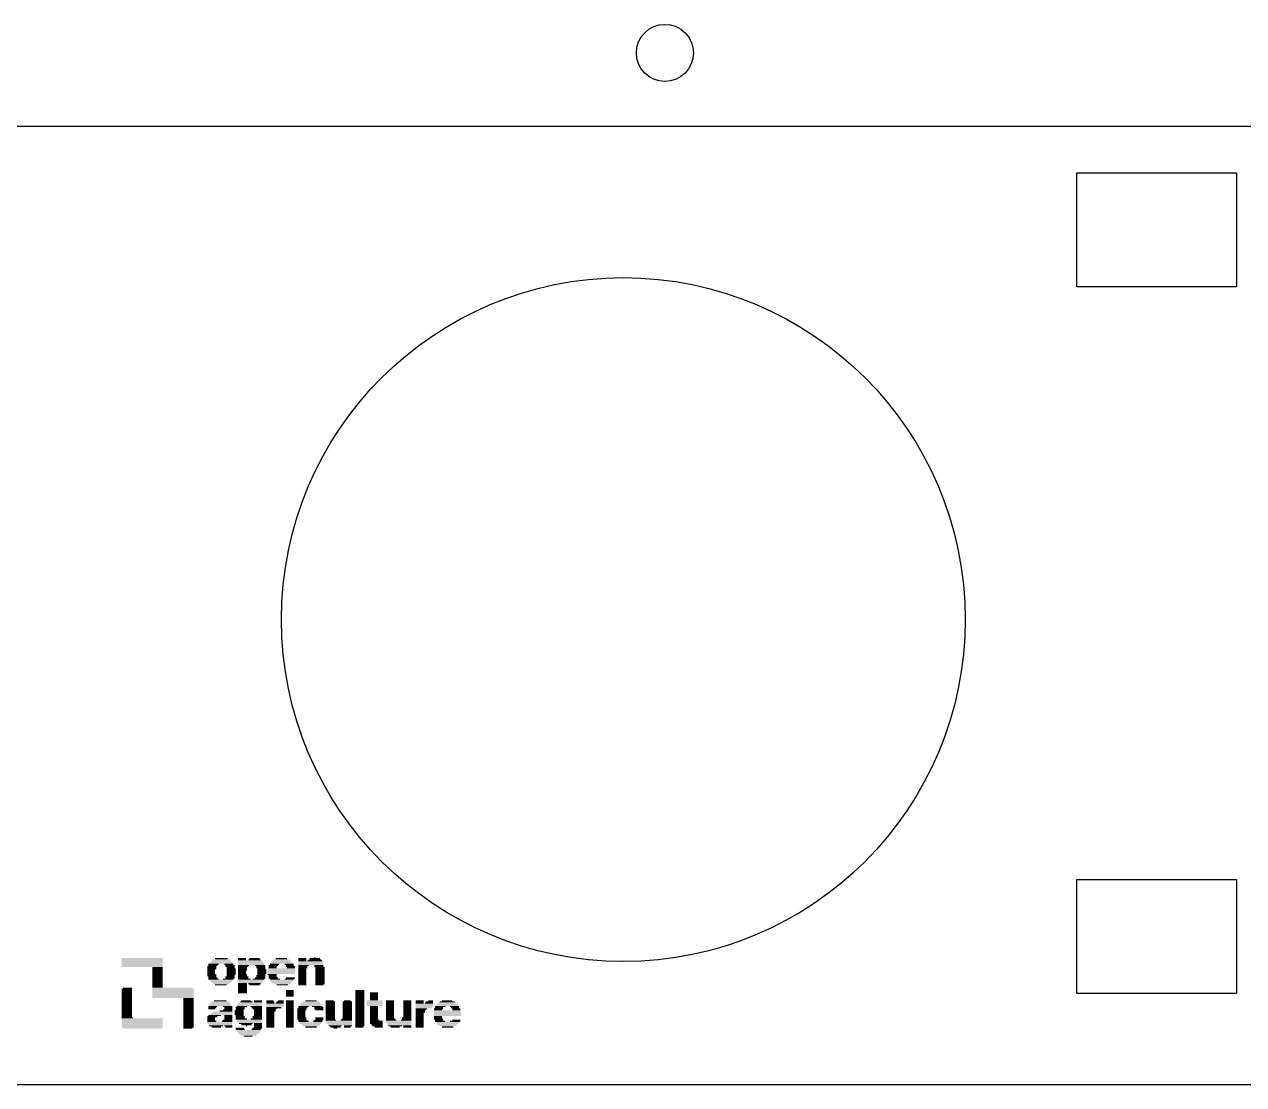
# Model space of a CAD drawing. Extents: x 0 to 11.5, y 0 to 11.2.
# Drawn here: x 5.3 to 7.974, y 0 to 2.325 of the extents above; entities that cross this region are included whole.
import ezdxf

# ---------------------------------------------------------------- set-up
doc = ezdxf.new("R2010")
doc.units = 0
for name, color, linetype in [('20', 53, 'CONTINUOUS'), ('21', 253, 'CONTINUOUS'), ('22', 253, 'CONTINUOUS')]:
    doc.layers.add(name, color=color, linetype=linetype)

# ---------------------------------------------------------------- blocks, each defined once
blk = doc.blocks.new('RECT')
blk.add_solid([(-0.5, -0.5), (0.5, -0.5), (-0.5, 0.5), (0.5, 0.5)])

msp = doc.modelspace()

# ---------------------------------------------------------------- linework, layer by layer
at = {"layer": '20'}
for p, q in [((7.608784, 1.750026), (7.608784, 2.000026)), ((7.608784, 2.000026), (7.958784, 2.000026)), ((7.958784, 2.000026), (7.958784, 1.750026)), ((7.958784, 1.750026), (7.608784, 1.750026)), ((7.608784, 0.200026), (7.608784, 0.450026)), ((7.608784, 0.450026), (7.958784, 0.450026)), ((7.958784, 0.450026), (7.958784, 0.200026)), ((7.958784, 0.200026), (7.608784, 0.200026)), ((0, 0), (11.21, 0))]:
    msp.add_line(p, q, dxfattribs=at)
for centre, radius in [((6.705, 2.263), 0.0625), ((6.613784, 1.020026), 0.75)]:
    msp.add_circle(centre, radius, dxfattribs=at)
at = {"layer": '22'}
msp.add_line((2.905, 2.102), (8.305, 2.102), dxfattribs=at)

# ---------------------------------------------------------------- block references
at = {"layer": '21', "yscale": 0.0025}
for p, xscale in [((5.55845, 0.2764), 0.0901), ((5.55845, 0.2739), 0.0901), ((5.55845, 0.2714), 0.0901), ((5.55845, 0.2689), 0.0901), ((5.55845, 0.2664), 0.0901), ((5.7322, 0.2664), 0.0524), ((5.7322, 0.2689), 0.0474), ((5.7322, 0.2714), 0.0424), ((5.7322, 0.2739), 0.0374), ((5.7322, 0.2764), 0.0276), ((5.77715, 0.2764), 0.0175), ((5.77715, 0.2739), 0.0175), ((5.7947, 0.2714), 0.0526), ((5.79595, 0.2689), 0.0551), ((5.7972, 0.2664), 0.0576), ((5.8047, 0.2739), 0.0276), ((5.80475, 0.2764), 0.0225), ((5.86345, 0.2664), 0.0501), ((5.86345, 0.2689), 0.0451), ((5.86345, 0.2714), 0.0401), ((5.86345, 0.2739), 0.0351), ((5.86345, 0.2764), 0.0251), ((5.9097, 0.2764), 0.0176), ((5.9097, 0.2739), 0.0176), ((5.9097, 0.2714), 0.0176), ((5.9272, 0.2689), 0.0526), ((5.92845, 0.2664), 0.0551), ((5.93725, 0.2714), 0.0325), ((5.93725, 0.2739), 0.0275), ((5.93725, 0.2764), 0.0225), ((5.93725, 0.2789), 0.0025), ((5.55845, 0.2639), 0.0901), ((5.55845, 0.2614), 0.0901), ((5.55845, 0.2589), 0.0901), ((5.59225, 0.2564), 0.0225), ((5.59225, 0.2539), 0.0225), ((5.59225, 0.2514), 0.0225), ((5.59225, 0.2489), 0.0225), ((5.59225, 0.2464), 0.0225), ((5.59225, 0.2439), 0.0225), ((5.59225, 0.2414), 0.0225), ((5.71095, 0.2589), 0.0199), ((5.71095, 0.2564), 0.0199), ((5.71095, 0.2539), 0.0199), ((5.7097, 0.2514), 0.0174), ((5.7097, 0.2489), 0.0174), ((5.7097, 0.2464), 0.0174), ((5.7097, 0.2439), 0.0174), ((5.71095, 0.2414), 0.0199), ((5.7147, 0.2639), 0.0224), ((5.71345, 0.2614), 0.0199), ((5.74845, 0.2639), 0.0199), ((5.751, 0.2614), 0.02), ((5.751, 0.2589), 0.02), ((5.75225, 0.2564), 0.0175), ((5.7535, 0.2539), 0.02), ((5.7535, 0.2514), 0.02), ((5.7535, 0.2489), 0.02), ((5.7535, 0.2464), 0.02), ((5.7535, 0.2439), 0.02), ((5.7535, 0.2414), 0.02), ((5.7972, 0.2639), 0.0576), ((5.78095, 0.2614), 0.0251), ((5.77965, 0.2589), 0.0225), ((5.7784, 0.2564), 0.02), ((5.7784, 0.2539), 0.02), ((5.7784, 0.2514), 0.02), ((5.77715, 0.2489), 0.0175), ((5.77715, 0.2464), 0.0175), ((5.77715, 0.2439), 0.0175), ((5.7784, 0.2414), 0.02), ((5.81725, 0.2614), 0.0225), ((5.8185, 0.2589), 0.02), ((5.8185, 0.2564), 0.02), ((5.81975, 0.2539), 0.0175), ((5.82095, 0.2514), 0.0199), ((5.82095, 0.2489), 0.0199), ((5.82095, 0.2464), 0.0199), ((5.82095, 0.2439), 0.0199), ((5.81975, 0.2414), 0.0175), ((5.86345, 0.2539), 0.0601), ((5.86345, 0.2514), 0.0601), ((5.86345, 0.2489), 0.0601), ((5.86345, 0.2464), 0.0601), ((5.86345, 0.2439), 0.0601), ((5.84345, 0.2414), 0.0201), ((5.84595, 0.2614), 0.0201), ((5.8447, 0.2589), 0.0176), ((5.8447, 0.2564), 0.0176), ((5.84845, 0.2639), 0.0201), ((5.881, 0.2639), 0.02), ((5.88225, 0.2614), 0.0175), ((5.8835, 0.2589), 0.02), ((5.88475, 0.2564), 0.0175), ((5.92845, 0.2639), 0.0551), ((5.9122, 0.2614), 0.0226), ((5.91095, 0.2589), 0.0201), ((5.91095, 0.2564), 0.0201), ((5.9097, 0.2539), 0.0176), ((5.9097, 0.2514), 0.0176), ((5.9097, 0.2489), 0.0176), ((5.9097, 0.2464), 0.0176), ((5.9097, 0.2439), 0.0176), ((5.9097, 0.2414), 0.0176), ((5.946, 0.2614), 0.02), ((5.946, 0.2589), 0.02), ((5.94845, 0.2564), 0.0199), ((5.94845, 0.2539), 0.0199), ((5.94845, 0.2514), 0.0199), ((5.94845, 0.2489), 0.0199), ((5.94845, 0.2464), 0.0199), ((5.94845, 0.2439), 0.0199), ((5.94845, 0.2414), 0.0199), ((5.59225, 0.2389), 0.0225), ((5.59225, 0.2364), 0.0225), ((5.59225, 0.2339), 0.0225), ((5.59225, 0.2314), 0.0225), ((5.59225, 0.2289), 0.0225), ((5.59225, 0.2264), 0.0225), ((5.59225, 0.2239), 0.0225), ((5.59225, 0.2214), 0.0225), ((5.59225, 0.2189), 0.0225), ((5.59225, 0.2164), 0.0225), ((5.59225, 0.2139), 0.0225), ((5.71095, 0.2389), 0.0199), ((5.7122, 0.2364), 0.0174), ((5.71345, 0.2339), 0.0199), ((5.7147, 0.2314), 0.0224), ((5.7322, 0.2289), 0.0524), ((5.7322, 0.2264), 0.0474), ((5.7322, 0.2239), 0.0424), ((5.731, 0.2214), 0.035), ((5.73095, 0.2189), 0.0251), ((5.7472, 0.2314), 0.0224), ((5.751, 0.2364), 0.02), ((5.751, 0.2339), 0.02), ((5.75225, 0.2389), 0.0175), ((5.7784, 0.2389), 0.02), ((5.77965, 0.2364), 0.0225), ((5.77965, 0.2339), 0.0225), ((5.7822, 0.2314), 0.0276), ((5.7972, 0.2289), 0.0576), ((5.79595, 0.2264), 0.0551), ((5.7947, 0.2239), 0.0526), ((5.7784, 0.2214), 0.02), ((5.7784, 0.2189), 0.02), ((5.7784, 0.2164), 0.02), ((5.7784, 0.2139), 0.02), ((5.8047, 0.2214), 0.0276), ((5.80475, 0.2189), 0.0225), ((5.8135, 0.2314), 0.025), ((5.81725, 0.2339), 0.0225), ((5.8185, 0.2389), 0.02), ((5.8185, 0.2364), 0.02), ((5.8447, 0.2389), 0.0176), ((5.8447, 0.2364), 0.0176), ((5.84595, 0.2339), 0.0201), ((5.8497, 0.2314), 0.0226), ((5.8647, 0.2289), 0.0526), ((5.8647, 0.2264), 0.0476), ((5.8647, 0.2239), 0.0426), ((5.86595, 0.2214), 0.0351), ((5.866, 0.2189), 0.025), ((5.881, 0.2314), 0.02), ((5.8835, 0.2339), 0.02), ((5.9097, 0.2389), 0.0176), ((5.9097, 0.2364), 0.0176), ((5.9097, 0.2339), 0.0176), ((5.9097, 0.2314), 0.0176), ((5.9097, 0.2289), 0.0176), ((5.9097, 0.2264), 0.0176), ((5.9097, 0.2239), 0.0176), ((5.9097, 0.2214), 0.0176), ((5.9097, 0.2189), 0.0176), ((5.94845, 0.2389), 0.0199), ((5.94845, 0.2364), 0.0199), ((5.94845, 0.2339), 0.0199), ((5.94845, 0.2314), 0.0199), ((5.94845, 0.2289), 0.0199), ((5.94845, 0.2264), 0.0199), ((5.94845, 0.2239), 0.0199), ((5.94845, 0.2214), 0.0199), ((5.94725, 0.2189), 0.0175), ((5.52465, 0.2089), 0.0225), ((5.52465, 0.2064), 0.0225), ((5.52465, 0.2039), 0.0225), ((5.52465, 0.2014), 0.0225), ((5.52465, 0.1989), 0.0225), ((5.52465, 0.1964), 0.0225), ((5.52465, 0.1939), 0.0225), ((5.52465, 0.1914), 0.0225), ((5.52465, 0.1889), 0.0225), ((5.52465, 0.1864), 0.0225), ((5.52595, 0.2114), 0.0199), ((5.62475, 0.2114), 0.0875), ((5.626, 0.2089), 0.09), ((5.626, 0.2064), 0.09), ((5.626, 0.2039), 0.09), ((5.626, 0.2014), 0.09), ((5.626, 0.1989), 0.09), ((5.626, 0.1964), 0.09), ((5.626, 0.1939), 0.09), ((5.626, 0.1914), 0.09), ((5.65975, 0.1889), 0.0225), ((5.65975, 0.1864), 0.0225), ((5.7784, 0.2114), 0.02), ((5.7784, 0.2089), 0.02), ((5.7784, 0.2064), 0.02), ((5.7784, 0.2039), 0.02), ((5.7784, 0.2014), 0.02), ((5.88225, 0.2064), 0.0175), ((5.88225, 0.2039), 0.0175), ((5.88225, 0.2014), 0.0175), ((5.88225, 0.1989), 0.0175), ((5.88225, 0.1964), 0.0175), ((5.88225, 0.1939), 0.0175), ((6.03595, 0.2064), 0.0201), ((6.03595, 0.2039), 0.0201), ((6.03595, 0.2014), 0.0201), ((6.03595, 0.1989), 0.0201), ((6.03595, 0.1964), 0.0201), ((6.03595, 0.1939), 0.0201), ((6.03595, 0.1914), 0.0201), ((6.03595, 0.1889), 0.0201), ((6.03595, 0.1864), 0.0201), ((6.0672, 0.2014), 0.0176), ((6.0672, 0.1989), 0.0176), ((6.0672, 0.1964), 0.0176), ((6.0672, 0.1939), 0.0176), ((6.0672, 0.1914), 0.0176), ((6.0672, 0.1889), 0.0176), ((6.0672, 0.1864), 0.0176), ((5.52465, 0.1839), 0.0225), ((5.52465, 0.1814), 0.0225), ((5.52465, 0.1789), 0.0225), ((5.52465, 0.1764), 0.0225), ((5.52465, 0.1739), 0.0225), ((5.52465, 0.1714), 0.0225), ((5.52465, 0.1689), 0.0225), ((5.52465, 0.1664), 0.0225), ((5.52465, 0.1639), 0.0225), ((5.52465, 0.1614), 0.0225), ((5.65975, 0.1839), 0.0225), ((5.65975, 0.1814), 0.0225), ((5.65975, 0.1789), 0.0225), ((5.65975, 0.1764), 0.0225), ((5.65975, 0.1739), 0.0225), ((5.65975, 0.1714), 0.0225), ((5.65975, 0.1689), 0.0225), ((5.65975, 0.1664), 0.0225), ((5.65975, 0.1639), 0.0225), ((5.65975, 0.1614), 0.0225), ((5.71345, 0.1714), 0.0199), ((5.7122, 0.1689), 0.0174), ((5.71095, 0.1664), 0.0149), ((5.7297, 0.1764), 0.0474), ((5.7297, 0.1739), 0.0474), ((5.7297, 0.1789), 0.0424), ((5.72975, 0.1814), 0.0375), ((5.72975, 0.1839), 0.0275), ((5.7422, 0.1614), 0.0274), ((5.74595, 0.1714), 0.0199), ((5.74595, 0.1639), 0.0199), ((5.7472, 0.1689), 0.0174), ((5.7472, 0.1664), 0.0174), ((5.77095, 0.1614), 0.0199), ((5.77345, 0.1689), 0.0199), ((5.77345, 0.1664), 0.0199), ((5.7722, 0.1639), 0.0174), ((5.79345, 0.1739), 0.0551), ((5.77715, 0.1714), 0.0225), ((5.7947, 0.1789), 0.0526), ((5.7947, 0.1764), 0.0526), ((5.7872, 0.1814), 0.0276), ((5.78595, 0.1839), 0.0201), ((5.8085, 0.1714), 0.025), ((5.80975, 0.1689), 0.0225), ((5.811, 0.1664), 0.02), ((5.81225, 0.1839), 0.0175), ((5.81225, 0.1814), 0.0175), ((5.81225, 0.1639), 0.0175), ((5.81225, 0.1614), 0.0175), ((5.8384, 0.1839), 0.015), ((5.83965, 0.1814), 0.0175), ((5.83965, 0.1789), 0.0175), ((5.8497, 0.1764), 0.0376), ((5.8497, 0.1739), 0.0376), ((5.8497, 0.1714), 0.0376), ((5.8472, 0.1689), 0.0326), ((5.8422, 0.1664), 0.0226), ((5.8409, 0.1639), 0.02), ((5.8409, 0.1614), 0.02), ((5.8597, 0.1789), 0.0176), ((5.861, 0.1814), 0.015), ((5.86225, 0.1839), 0.0125), ((5.88225, 0.1839), 0.0175), ((5.88225, 0.1814), 0.0175), ((5.88225, 0.1789), 0.0175), ((5.88225, 0.1764), 0.0175), ((5.88225, 0.1739), 0.0175), ((5.88225, 0.1714), 0.0175), ((5.88225, 0.1689), 0.0175), ((5.88225, 0.1664), 0.0175), ((5.88225, 0.1639), 0.0175), ((5.88225, 0.1614), 0.0175), ((5.90845, 0.1664), 0.0201), ((5.90845, 0.1639), 0.0201), ((5.90715, 0.1614), 0.0175), ((5.9122, 0.1714), 0.0226), ((5.91095, 0.1689), 0.0201), ((5.92845, 0.1739), 0.0501), ((5.92845, 0.1764), 0.0451), ((5.92845, 0.1789), 0.0401), ((5.92845, 0.1814), 0.0351), ((5.92845, 0.1839), 0.0251), ((5.94225, 0.1714), 0.0225), ((5.946, 0.1689), 0.02), ((5.946, 0.1664), 0.02), ((5.94725, 0.1639), 0.0175), ((5.9697, 0.1839), 0.0176), ((5.97095, 0.1814), 0.0201), ((5.97095, 0.1789), 0.0201), ((5.97095, 0.1764), 0.0201), ((5.97095, 0.1739), 0.0201), ((5.97095, 0.1714), 0.0201), ((5.97095, 0.1689), 0.0201), ((5.97095, 0.1664), 0.0201), ((5.97095, 0.1639), 0.0201), ((5.97095, 0.1614), 0.0201), ((6.0085, 0.1814), 0.02), ((6.0085, 0.1789), 0.02), ((6.0085, 0.1764), 0.02), ((6.0085, 0.1739), 0.02), ((6.0085, 0.1714), 0.02), ((6.0085, 0.1689), 0.02), ((6.0085, 0.1664), 0.02), ((6.0085, 0.1639), 0.02), ((6.0085, 0.1614), 0.02), ((6.00845, 0.1839), 0.0149), ((6.03595, 0.1839), 0.0201), ((6.03595, 0.1814), 0.0201), ((6.03595, 0.1789), 0.0201), ((6.03595, 0.1764), 0.0201), ((6.03595, 0.1739), 0.0201), ((6.03595, 0.1714), 0.0201), ((6.03595, 0.1689), 0.0201), ((6.03595, 0.1664), 0.0201), ((6.03595, 0.1639), 0.0201), ((6.03595, 0.1614), 0.0201), ((6.0685, 0.1839), 0.035), ((6.0685, 0.1814), 0.035), ((6.0685, 0.1789), 0.035), ((6.0685, 0.1764), 0.035), ((6.0685, 0.1739), 0.035), ((6.0672, 0.1714), 0.0176), ((6.0672, 0.1689), 0.0176), ((6.0672, 0.1664), 0.0176), ((6.0672, 0.1639), 0.0176), ((6.0672, 0.1614), 0.0176), ((6.1022, 0.1839), 0.0176), ((6.1022, 0.1814), 0.0176), ((6.1022, 0.1789), 0.0176), ((6.1022, 0.1764), 0.0176), ((6.1022, 0.1739), 0.0176), ((6.1022, 0.1714), 0.0176), ((6.1022, 0.1689), 0.0176), ((6.1022, 0.1664), 0.0176), ((6.1022, 0.1639), 0.0176), ((6.1022, 0.1614), 0.0176), ((6.1397, 0.1839), 0.0176), ((6.1397, 0.1814), 0.0176), ((6.1397, 0.1789), 0.0176), ((6.1397, 0.1764), 0.0176), ((6.1397, 0.1739), 0.0176), ((6.1397, 0.1714), 0.0176), ((6.1397, 0.1689), 0.0176), ((6.1397, 0.1664), 0.0176), ((6.1397, 0.1639), 0.0176), ((6.1397, 0.1614), 0.0176), ((6.16725, 0.1839), 0.0175), ((6.16725, 0.1814), 0.0175), ((6.16725, 0.1789), 0.0175), ((6.17725, 0.1764), 0.0375), ((6.17725, 0.1739), 0.0375), ((6.17725, 0.1714), 0.0375), ((6.17595, 0.1689), 0.0349), ((6.17095, 0.1664), 0.0249), ((6.16975, 0.1639), 0.0225), ((6.1685, 0.1614), 0.02), ((6.18725, 0.1789), 0.0175), ((6.1885, 0.1814), 0.015), ((6.191, 0.1839), 0.01), ((6.2084, 0.1664), 0.02), ((6.2072, 0.1639), 0.0176), ((6.22715, 0.1614), 0.0575), ((6.2122, 0.1714), 0.0224), ((6.2097, 0.1689), 0.0174), ((6.22715, 0.1739), 0.0475), ((6.22845, 0.1764), 0.0449), ((6.22845, 0.1789), 0.0401), ((6.22725, 0.1814), 0.0325), ((6.22725, 0.1839), 0.0225), ((6.2435, 0.1714), 0.02), ((6.24475, 0.1689), 0.0175), ((6.2472, 0.1664), 0.0174), ((6.2472, 0.1639), 0.0174), ((5.52465, 0.1589), 0.0225), ((5.52465, 0.1564), 0.0225), ((5.52465, 0.1539), 0.0225), ((5.52465, 0.1514), 0.0225), ((5.52465, 0.1489), 0.0225), ((5.52595, 0.1464), 0.0251), ((5.55845, 0.1439), 0.0901), ((5.55845, 0.1414), 0.0901), ((5.55845, 0.1389), 0.0901), ((5.55845, 0.1364), 0.0901), ((5.55845, 0.1339), 0.0901), ((5.65975, 0.1589), 0.0225), ((5.65975, 0.1564), 0.0225), ((5.65975, 0.1539), 0.0225), ((5.65975, 0.1514), 0.0225), ((5.65975, 0.1489), 0.0225), ((5.65975, 0.1464), 0.0225), ((5.65975, 0.1439), 0.0225), ((5.65975, 0.1414), 0.0225), ((5.65975, 0.1389), 0.0225), ((5.65975, 0.1364), 0.0225), ((5.65975, 0.1339), 0.0225), ((5.7122, 0.1489), 0.0224), ((5.7097, 0.1464), 0.0174), ((5.7097, 0.1439), 0.0174), ((5.7097, 0.1414), 0.0174), ((5.71095, 0.1389), 0.0199), ((5.72845, 0.1364), 0.0549), ((5.72845, 0.1339), 0.0549), ((5.71725, 0.1514), 0.0275), ((5.73095, 0.1539), 0.0499), ((5.7322, 0.1564), 0.0474), ((5.7347, 0.1589), 0.0424), ((5.7447, 0.1389), 0.0224), ((5.74595, 0.1414), 0.0199), ((5.7472, 0.1514), 0.0174), ((5.7472, 0.1489), 0.0174), ((5.7472, 0.1464), 0.0174), ((5.7472, 0.1439), 0.0174), ((5.77095, 0.1589), 0.0199), ((5.77095, 0.1564), 0.0199), ((5.77095, 0.1539), 0.0199), ((5.7722, 0.1514), 0.0174), ((5.77345, 0.1489), 0.0199), ((5.77345, 0.1464), 0.0199), ((5.77595, 0.1439), 0.0249), ((5.79345, 0.1414), 0.0551), ((5.79345, 0.1389), 0.0551), ((5.7947, 0.1364), 0.0526), ((5.78595, 0.1339), 0.0301), ((5.8085, 0.1439), 0.025), ((5.811, 0.1489), 0.02), ((5.811, 0.1464), 0.02), ((5.81225, 0.1589), 0.0175), ((5.81225, 0.1564), 0.0175), ((5.81225, 0.1539), 0.0175), ((5.81225, 0.1514), 0.0175), ((5.81225, 0.1339), 0.0175), ((5.83965, 0.1589), 0.0175), ((5.83965, 0.1564), 0.0175), ((5.83965, 0.1539), 0.0175), ((5.83965, 0.1514), 0.0175), ((5.83965, 0.1489), 0.0175), ((5.83965, 0.1464), 0.0175), ((5.83965, 0.1439), 0.0175), ((5.83965, 0.1414), 0.0175), ((5.83965, 0.1389), 0.0175), ((5.83965, 0.1364), 0.0175), ((5.83965, 0.1339), 0.0175), ((5.88225, 0.1589), 0.0175), ((5.88225, 0.1564), 0.0175), ((5.88225, 0.1539), 0.0175), ((5.88225, 0.1514), 0.0175), ((5.88225, 0.1489), 0.0175), ((5.88225, 0.1464), 0.0175), ((5.88225, 0.1439), 0.0175), ((5.88225, 0.1414), 0.0175), ((5.88225, 0.1389), 0.0175), ((5.88225, 0.1364), 0.0175), ((5.88225, 0.1339), 0.0175), ((5.90715, 0.1589), 0.0175), ((5.90715, 0.1564), 0.0175), ((5.90715, 0.1539), 0.0175), ((5.90715, 0.1514), 0.0175), ((5.90715, 0.1489), 0.0175), ((5.90845, 0.1464), 0.0201), ((5.90845, 0.1439), 0.0201), ((5.91095, 0.1414), 0.0201), ((5.9122, 0.1389), 0.0226), ((5.92845, 0.1364), 0.0501), ((5.9272, 0.1339), 0.0476), ((5.9435, 0.1389), 0.02), ((5.946, 0.1414), 0.02), ((5.94725, 0.1464), 0.0175), ((5.94725, 0.1439), 0.0175), ((5.97095, 0.1589), 0.0201), ((5.97095, 0.1564), 0.0201), ((5.97095, 0.1539), 0.0201), ((5.97095, 0.1514), 0.0201), ((5.97095, 0.1489), 0.0201), ((5.97095, 0.1464), 0.0201), ((5.97095, 0.1439), 0.0201), ((5.9722, 0.1414), 0.0226), ((5.9897, 0.1389), 0.0576), ((5.99095, 0.1364), 0.0551), ((5.99095, 0.1339), 0.0551), ((6.006, 0.1414), 0.025), ((6.00725, 0.1439), 0.0225), ((6.0085, 0.1589), 0.02), ((6.0085, 0.1564), 0.02), ((6.0085, 0.1539), 0.02), ((6.0085, 0.1514), 0.02), ((6.0085, 0.1489), 0.02), ((6.0085, 0.1464), 0.02), ((6.03595, 0.1589), 0.0201), ((6.03595, 0.1564), 0.0201), ((6.03595, 0.1539), 0.0201), ((6.03595, 0.1514), 0.0201), ((6.03595, 0.1489), 0.0201), ((6.03595, 0.1464), 0.0201), ((6.03595, 0.1439), 0.0201), ((6.03595, 0.1414), 0.0201), ((6.03595, 0.1389), 0.0201), ((6.03595, 0.1364), 0.0201), ((6.03595, 0.1339), 0.0201), ((6.0672, 0.1589), 0.0176), ((6.0672, 0.1564), 0.0176), ((6.0672, 0.1539), 0.0176), ((6.0672, 0.1514), 0.0176), ((6.0672, 0.1489), 0.0176), ((6.0672, 0.1464), 0.0176), ((6.0672, 0.1439), 0.0176), ((6.0684, 0.1414), 0.02), ((6.0722, 0.1389), 0.0276), ((6.0722, 0.1364), 0.0276), ((6.0722, 0.1339), 0.0276), ((6.1022, 0.1589), 0.0176), ((6.1022, 0.1564), 0.0176), ((6.1022, 0.1539), 0.0176), ((6.1022, 0.1514), 0.0176), ((6.1022, 0.1489), 0.0176), ((6.1022, 0.1464), 0.0176), ((6.10345, 0.1439), 0.0201), ((6.1047, 0.1414), 0.0226), ((6.12095, 0.1389), 0.0551), ((6.12095, 0.1364), 0.0551), ((6.12225, 0.1339), 0.0525), ((6.1372, 0.1414), 0.0226), ((6.1385, 0.1464), 0.02), ((6.1385, 0.1439), 0.02), ((6.1397, 0.1589), 0.0176), ((6.1397, 0.1564), 0.0176), ((6.1397, 0.1539), 0.0176), ((6.1397, 0.1514), 0.0176), ((6.1397, 0.1489), 0.0176), ((6.1685, 0.1589), 0.02), ((6.16725, 0.1564), 0.0175), ((6.16725, 0.1539), 0.0175), ((6.16725, 0.1514), 0.0175), ((6.16725, 0.1489), 0.0175), ((6.16725, 0.1464), 0.0175), ((6.16725, 0.1439), 0.0175), ((6.16725, 0.1414), 0.0175), ((6.16725, 0.1389), 0.0175), ((6.16725, 0.1364), 0.0175), ((6.16725, 0.1339), 0.0175), ((6.22845, 0.1589), 0.0601), ((6.22845, 0.1564), 0.0601), ((6.22845, 0.1539), 0.0601), ((6.22845, 0.1514), 0.0601), ((6.2072, 0.1489), 0.0176), ((6.2072, 0.1464), 0.0176), ((6.2084, 0.1439), 0.02), ((6.2097, 0.1414), 0.0174), ((6.2122, 0.1389), 0.0224), ((6.22845, 0.1364), 0.0501), ((6.22715, 0.1339), 0.0475), ((6.2447, 0.1389), 0.0224), ((6.2472, 0.1414), 0.0174), ((5.55845, 0.1314), 0.0901), ((5.55845, 0.1289), 0.0901), ((5.55845, 0.1264), 0.0901), ((5.55845, 0.1239), 0.0849), ((5.65975, 0.1314), 0.0225), ((5.65975, 0.1289), 0.0225), ((5.65975, 0.1264), 0.0225), ((5.6585, 0.1239), 0.02), ((5.7297, 0.1314), 0.0524), ((5.721, 0.1289), 0.03), ((5.721, 0.1264), 0.02), ((5.7472, 0.1289), 0.0174), ((5.74845, 0.1264), 0.0149), ((5.7722, 0.1239), 0.0174), ((5.77345, 0.1214), 0.0199), ((5.7922, 0.1189), 0.0526), ((5.7922, 0.1164), 0.0526), ((5.7922, 0.1139), 0.0476), ((5.7922, 0.1114), 0.0426), ((5.79095, 0.1089), 0.0351), ((5.7872, 0.1314), 0.0226), ((5.79095, 0.1064), 0.0201), ((5.78715, 0.1289), 0.0025), ((5.8085, 0.1214), 0.02), ((5.811, 0.1239), 0.02), ((5.81225, 0.1314), 0.0175), ((5.81225, 0.1289), 0.0175), ((5.81225, 0.1264), 0.0175), ((5.83965, 0.1314), 0.0175), ((5.83965, 0.1289), 0.0175), ((5.83965, 0.1264), 0.0175), ((5.88225, 0.1314), 0.0175), ((5.88225, 0.1289), 0.0175), ((5.88225, 0.1264), 0.0175), ((5.92845, 0.1314), 0.0401), ((5.92845, 0.1289), 0.0351), ((5.92845, 0.1264), 0.0251), ((5.9922, 0.1314), 0.0526), ((5.9822, 0.1289), 0.0276), ((5.9822, 0.1264), 0.0226), ((5.98225, 0.1239), 0.0075), ((6.00975, 0.1289), 0.0175), ((6.00845, 0.1264), 0.0149), ((6.03595, 0.1314), 0.0201), ((6.03595, 0.1289), 0.0201), ((6.0347, 0.1264), 0.0176), ((6.0735, 0.1314), 0.025), ((6.0747, 0.1289), 0.0226), ((6.0772, 0.1264), 0.0176), ((6.12225, 0.1314), 0.0525), ((6.11345, 0.1289), 0.0301), ((6.1135, 0.1264), 0.02), ((6.1397, 0.1289), 0.0176), ((6.1397, 0.1264), 0.0176), ((6.16725, 0.1314), 0.0175), ((6.16725, 0.1289), 0.0175), ((6.16725, 0.1264), 0.0175), ((6.22725, 0.1314), 0.0425), ((6.22845, 0.1289), 0.0349), ((6.2285, 0.1264), 0.025)]:
    msp.add_blockref('RECT', p, dxfattribs=dict(at, xscale=xscale))

doc.saveas('drawing.dxf')
